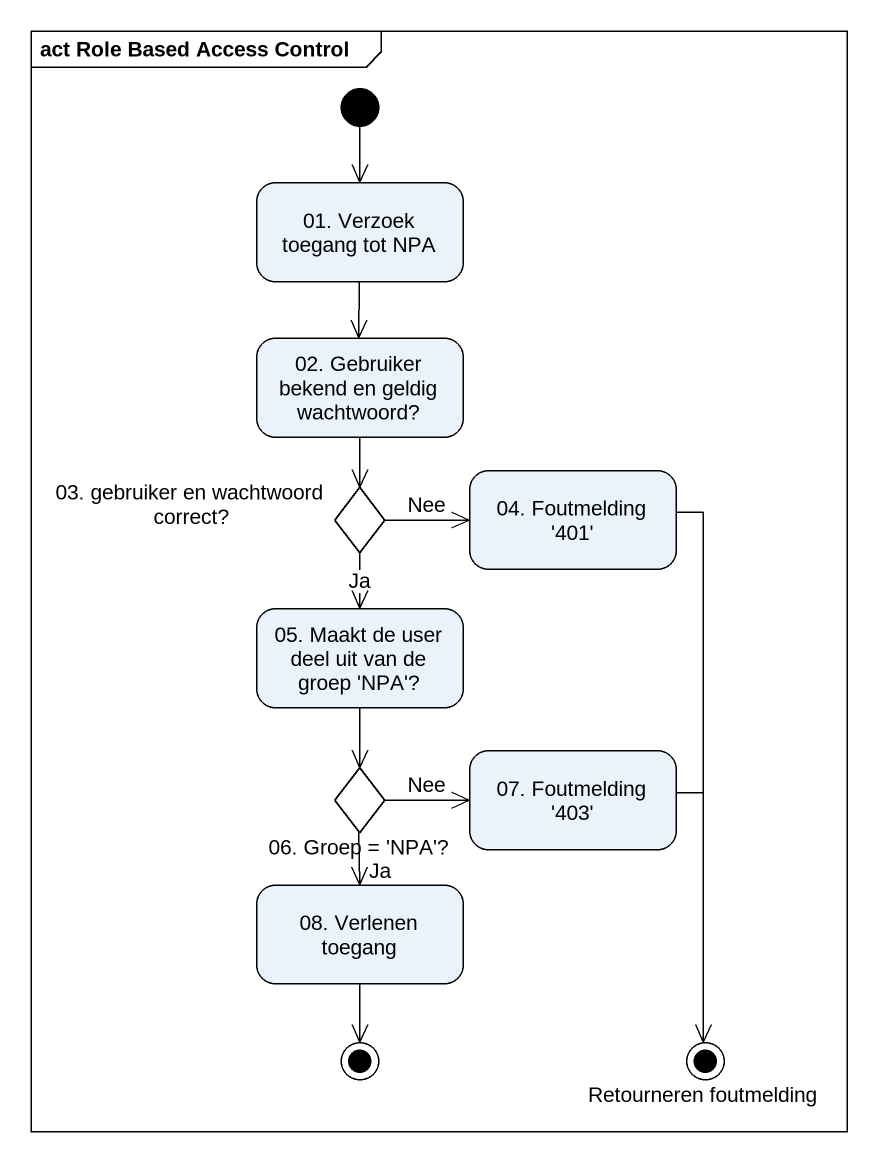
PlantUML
@startuml
mainframe act Role Based Access Control
hide empty description
state "01. Verzoek toegang tot NPA" as s01_Verzoek_toegang_tot_NPA
state "02. Gebruiker bekend en geldig wachtwoord?" as s02_Gebruiker_bekend_en
state "03. gebruiker en wachtwoord correct?" as c03_gebruiker_en_wachtwoord <<choice>>
state "04. Foutmelding '401'" as s04_Foutmelding_401
state "05. Maakt de user deel uit van de groep 'NPA'?" as s05_Maakt_de_user_deel_uit
state "06. Groep = 'NPA'?" as c06_Groep_NPA <<choice>>
state "07. Foutmelding '403'" as s07_Foutmelding_403
state "08. Verlenen toegang" as s08_Verlenen_toegang
state final1 <<end>>
state "Retourneren foutmelding" as Retourneren_foutmelding <<end>>
[*] --> s01_Verzoek_toegang_tot_NPA
s01_Verzoek_toegang_tot_NPA --> s02_Gebruiker_bekend_en
s02_Gebruiker_bekend_en --> c03_gebruiker_en_wachtwoord
c03_gebruiker_en_wachtwoord -right-> s04_Foutmelding_401 : Nee
c03_gebruiker_en_wachtwoord --> s05_Maakt_de_user_deel_uit : Ja
s04_Foutmelding_401 --> Retourneren_foutmelding
s05_Maakt_de_user_deel_uit --> c06_Groep_NPA
c06_Groep_NPA -right-> s07_Foutmelding_403 : Nee
c06_Groep_NPA --> s08_Verlenen_toegang : Ja
s07_Foutmelding_403 --> Retourneren_foutmelding
s08_Verlenen_toegang --> final1
@enduml
